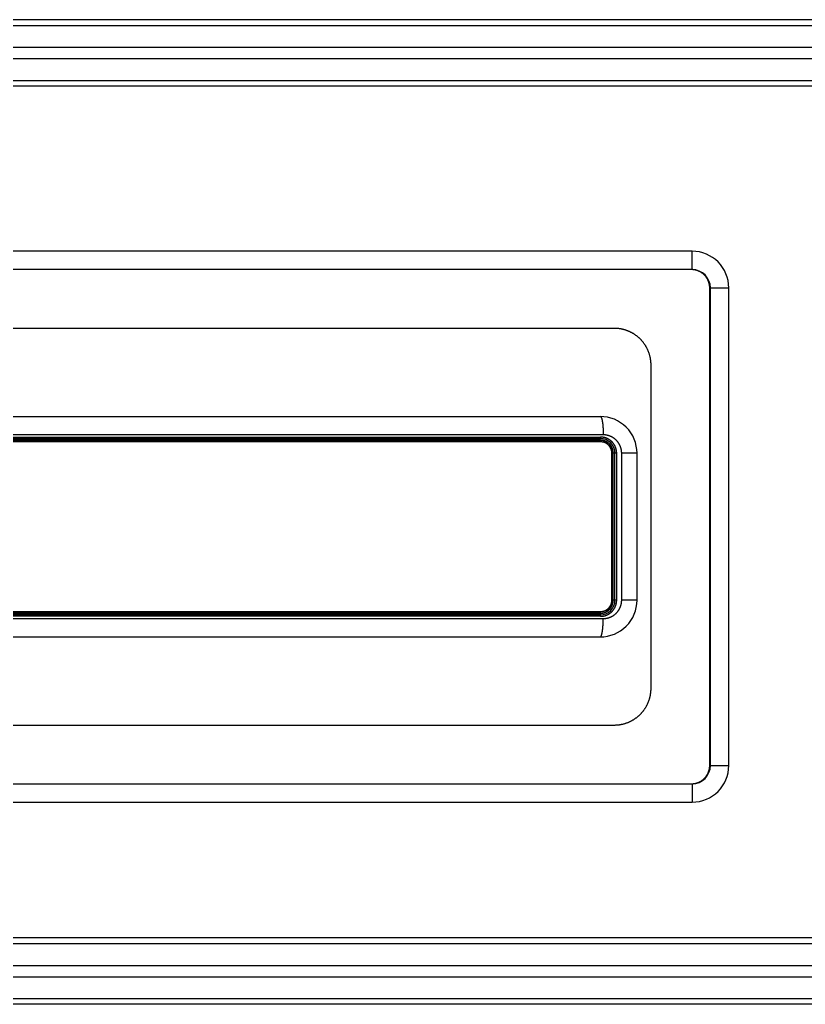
# Model space of a CAD drawing. Header units: millimetres. Extents: x 21899 to 38731, y -5425 to 3612.
# Drawn here: x 33738.3 to 33845.3, y -5146.5 to -5012.4 of the extents above; entities that cross this region are included whole.
import ezdxf

# ---------------------------------------------------------------- set-up
doc = ezdxf.new("R2010")
doc.units = ezdxf.units.MM

msp = doc.modelspace()

# ---------------------------------------------------------------- linework, layer by layer
at = {"color": 9, "linetype": 'Continuous'}
for p, q in [((34122.89634755499, -5012.445468203685), (33231.7754942404, -5012.44546820369)), ((33231.7754942404, -5013.22192533899), (34122.89634755499, -5013.221925338985)), ((33231.7754942404, -5016.190976861386), (34122.89634755499, -5016.190976861384)), ((33231.7754942404, -5017.743891132084), (34122.89634755499, -5017.743891132082)), ((33231.7754942404, -5020.712942654487), (34122.89634755499, -5020.712942654482)), ((34122.89634755499, -5021.489399789787), (33231.7754942404, -5021.489399789787)), ((33829.90071293979, -5046.467433996788), (33829.90071293979, -5043.967433996788)), ((33829.90071293979, -5046.467433996788), (33644.90071293979, -5046.467433996788)), ((33832.40071293979, -5048.967433996788), (33834.90071293979, -5048.967433996788)), ((33832.40071293979, -5113.967433996788), (33832.40071293979, -5048.967433996788)), ((33817.80272298999, -5068.967433996788), (33656.9987028895, -5068.967433996788)), ((33657.36870013469, -5069.267433996787), (33817.43272574489, -5069.267433996787)), ((33817.43272574489, -5069.917433996785), (33657.36870013469, -5069.917433996785)), ((33817.3685844257, -5069.667433996785), (33657.43284145389, -5069.667433996785)), ((33819.15071293979, -5071.467433996788), (33818.98334599299, -5071.467433996788)), ((33818.98334599299, -5091.467433996788), (33818.98334599299, -5071.467433996788)), ((33819.63360609709, -5071.467433996788), (33819.1678615342, -5071.467433996788)), ((33819.1678615342, -5091.467433996788), (33819.1678615342, -5071.467433996788)), ((33819.63360609709, -5091.467433996788), (33819.63360609709, -5071.467433996788)), ((33822.40071293979, -5071.467433996788), (33820.31528580409, -5071.467433996788)), ((33820.31528580409, -5091.467433996788), (33820.31528580409, -5071.467433996788)), ((33819.15071293979, -5091.467433996788), (33818.98334599299, -5091.467433996788)), ((33819.63360609709, -5091.467433996788), (33819.1678615342, -5091.467433996788)), ((33822.40071293979, -5091.467433996788), (33820.31528580409, -5091.467433996788)), ((33657.36870013469, -5093.017433996787), (33817.43272574489, -5093.017433996787)), ((33817.43272574489, -5093.667433996785), (33657.36870013469, -5093.667433996785)), ((33657.43284145389, -5093.267433996787), (33817.3685844257, -5093.267433996787)), ((33656.9987028895, -5093.967433996788), (33817.80272298999, -5093.967433996788)), ((33832.40071293979, -5113.967433996788), (33834.90071293979, -5113.967433996788)), ((33644.90071293979, -5116.467433996788), (33829.90071293979, -5116.467433996788)), ((33829.90071293979, -5116.467433996788), (33829.90071293979, -5118.967433996788)), ((34027.42948224372, -5137.445468203685), (33231.7754942404, -5137.445468203687)), ((33231.7754942404, -5138.221925338983), (34027.40723839172, -5138.221925338987)), ((33231.7754942404, -5141.190976861386), (34027.61874948251, -5141.190976861386)), ((33231.7754942404, -5142.743891132084), (34028.16709902522, -5142.74389113209)), ((33231.7754942404, -5145.712942654483), (34030.58979260037, -5145.71294265448)), ((34031.85104123986, -5146.489399789789), (33231.7754942404, -5146.489399789787))]:
    msp.add_line(p, q, dxfattribs=at)
at = {"color": 7, "linetype": 'Continuous'}
for p, q in [((33829.90071293979, -5043.967433996788), (33644.90071293979, -5043.967433996788)), ((33832.30523555289, -5113.967433658685), (33832.30523555289, -5048.967434334785)), ((33834.90071293979, -5113.967433996788), (33834.90071293979, -5048.967433996788)), ((33819.31830013709, -5054.467433996788), (33655.4831256676, -5054.467433996788)), ((33824.31327575389, -5103.467433295385), (33824.31327575389, -5059.467434643486)), ((33657.4007130203, -5066.467433996788), (33817.40071285929, -5066.467433996788)), ((33657.40071293979, -5069.467433996788), (33817.40071293979, -5069.467433996788)), ((33657.4007130641, -5069.717433996788), (33817.40071281539, -5069.717433996788)), ((33819.15071293979, -5091.467433868087), (33819.15071293979, -5071.467434125485)), ((33819.40071293979, -5091.467433839587), (33819.40071293979, -5071.467434172786)), ((33822.40071293979, -5091.467433909986), (33822.40071293979, -5071.467434083488)), ((33817.40071293979, -5093.217433996788), (33657.40071293979, -5093.217433996788)), ((33657.40071293979, -5093.467433996788), (33817.40071293979, -5093.467433996788)), ((33657.40071293979, -5096.467433996788), (33817.40071293979, -5096.467433996788)), ((33655.4831257425, -5108.467433996788), (33819.31830021199, -5108.467433996788)), ((33644.90071293979, -5118.967433996788), (33829.90071293979, -5118.967433996788))]:
    msp.add_line(p, q, dxfattribs=at)
for centre, radius, start, end in [((33829.90071293979, -5048.967433996788), 5, 0, 90), ((33817.40071293979, -5071.467433996788), 5, 359.9999990061541, 90.00000092276757), ((33817.40071293979, -5071.467433996788), 2, 359.9999949557319, 90.00000429408955), ((33817.40071293979, -5071.467433996788), 1.75, 359.9999957861602, 90.00000407126633), ((33817.40071293979, -5091.467433996788), 1.75, 269.9999959287337, 4.213839851714413e-06), ((33817.40071293979, -5091.467433996788), 5, 269.999999077024, 9.93845885089746e-07), ((33817.40071293979, -5091.467433996788), 2, 269.9999952323328, 4.501071317665267e-06), ((33829.90071293979, -5113.967433996788), 5, 270, 0)]:
    msp.add_arc(centre, radius, start, end, dxfattribs=at)
at = {"color": 9, "linetype": 'Continuous'}
for centre, start, end in [((33829.90071293979, -5048.967433996788), 0, 90), ((33829.90071293979, -5113.967433996788), 270, 0)]:
    msp.add_arc(centre, 2.5, start, end, dxfattribs=at)
at = {"color": 7, "linetype": 'Continuous'}
for points, start_tangent, end_tangent in [([(33832.30523555289, -5048.967434334785), (33832.30420175909, -5048.895510170985), (33832.30110159259, -5048.823651157587), (33832.2959372965, -5048.751908139386), (33832.288712792, -5048.680339305885), (33832.27943154879, -5048.608989259386), (33832.26810139459, -5048.537927465486), (33832.2547284387, -5048.467200530284), (33832.23932357119, -5048.396874348588), (33832.22189574989, -5048.326997650385), (33832.20245813299, -5048.257631475184), (33832.18102403339, -5048.188830861285), (33832.15760744139, -5048.120648770886), (33832.13222691239, -5048.053146725886), (33832.10489703909, -5047.986371317786), (33832.07564095629, -5047.920386681688), (33832.04447487969, -5047.855237060585), (33832.01142563899, -5047.790986189784), (33831.9765130896, -5047.727680046786), (33831.93976589429, -5047.665378043186), (33831.90120969579, -5047.604130620884), (33831.86087246359, -5047.543989368385), (33831.81878730949, -5047.485010344486), (33831.77498148839, -5047.427238488284), (33831.72949448749, -5047.370732292087), (33831.6823547072, -5047.315533323386), (33831.6336058724, -5047.261698874087), (33831.583279773, -5047.209269881585), (33831.5314204699, -5047.158298112487), (33831.4780662414, -5047.108826743186), (33831.42325889249, -5047.060900225786), (33831.36704639919, -5047.014565794487), (33831.30946884869, -5046.969861721185), (33831.25058140099, -5046.926835717886), (33831.19042439939, -5046.885521969585), (33831.12905677689, -5046.845965435785), (33831.06652283519, -5046.808198846686), (33831.00288107249, -5046.772261604287), (33830.93818364279, -5046.738186808087), (33830.87248462789, -5046.706006572187), (33830.80584562829, -5046.675754282087), (33830.73831653579, -5046.647455730186), (33830.6699649134, -5046.621142109287), (33830.60084043909, -5046.596835265887), (33830.53101304689, -5046.574562339187), (33830.46053712539, -5046.554342896385), (33830.38947983739, -5046.536198314987), (33830.31790399549, -5046.520146305387), (33830.24586996889, -5046.506202023787), (33830.17344897759, -5046.494380488386), (33830.10069749219, -5046.484691984786), (33830.0276932656, -5046.477147523385), (33829.95449005339, -5046.471753029686), (33829.88115510419, -5046.468514130886), (33829.80774778829, -5046.467433996788)], (-8.459953006631484e-06, 0.9999999999642146), (-0.9999999999476139, 1.023582897614566e-05)), ([(33824.31327575389, -5059.467434643486), (33824.31179830399, -5059.345831492885), (33824.30736723819, -5059.224309288786), (33824.29998608229, -5059.102943341188), (33824.2896579103, -5058.981782773384), (33824.27638755529, -5058.860894943287), (33824.2601806512, -5058.740343619987), (33824.24104657729, -5058.620208608687), (33824.21899308359, -5058.500548226186), (33824.19403374009, -5058.381444828285), (33824.16617820539, -5058.262953157688), (33824.13544414639, -5058.145156649885), (33824.10184290209, -5058.028107153286), (33824.06539615279, -5057.911888505385), (33824.02611692099, -5057.796550681485), (33823.98403153299, -5057.682179240785), (33823.9391550381, -5057.568823222484), (33823.8915179372, -5057.456567651587), (33823.84113710879, -5057.345460225986), (33823.78804710199, -5057.235584981185), (33823.73226721949, -5057.126989589886), (33823.67383640839, -5057.019757413987), (33823.61277623949, -5056.913935410686), (33823.54912832609, -5056.809603094885), (33823.4829170498, -5056.706807777284), (33823.41418851599, -5056.605628199186), (33823.34297221789, -5056.506114580587), (33823.26931611889, -5056.408340460888), (33823.19325272429, -5056.312355354787), (33823.11483212409, -5056.218228769185), (33823.03408946259, -5056.126009095087), (33822.95107780369, -5056.035763121288), (33822.86583894609, -5055.947542103588), (33822.77842553909, -5055.861406298884), (33822.68888398359, -5055.777407001586), (33822.59726753639, -5055.695599730088), (33822.50362964459, -5055.616037463687), (33822.40802299959, -5055.538770160087), (33822.31050811189, -5055.463851586288), (33822.21113683659, -5055.391326340488), (33822.10997570139, -5055.321247457885), (33822.00707601059, -5055.253654852886), (33821.90251046799, -5055.188600377487), (33821.79632999979, -5055.126119671286), (33821.6886126965, -5055.066262377984), (33821.57940938429, -5055.009060278984), (33821.46880289, -5054.954560048687), (33821.35684430089, -5054.902789977385), (33821.24362041039, -5054.853793082088), (33821.12918294949, -5054.807594446886), (33821.01362178299, -5054.764232831685), (33820.89698991309, -5054.723730400785), (33820.77937958809, -5054.686121251087), (33820.6608452627, -5054.651424638085), (33820.54147974549, -5054.619669403784), (33820.42133961929, -5054.590872069884), (33820.30051798539, -5054.565056263886), (33820.1790746457, -5054.542235831586), (33820.05710230649, -5054.522429077186), (33819.93466506009, -5054.505646979085), (33819.81185474809, -5054.491902447588), (33819.6887408465, -5054.481203156885), (33819.56540138379, -5054.473555903487), (33819.44189263469, -5054.468964796788), (33819.31830013709, -5054.467433996788)], (-5.296337427829378e-06, 0.9999999999859746), (-0.9999999999863173, 5.231202340090604e-06)), ([(33819.31830021199, -5108.467433996788), (33819.4418924557, -5108.465903200884), (33819.56540109089, -5108.461312104786), (33819.6887405864, -5108.453664855986), (33819.81185453919, -5108.442965566885), (33819.93466487659, -5108.429221037286), (33820.05710211049, -5108.412438945687), (33820.17907443769, -5108.392632198485), (33820.30051776799, -5108.369811773284), (33820.42133940339, -5108.343995972586), (33820.54147954179, -5108.315198641287), (33820.66084506649, -5108.283443410286), (33820.77937939149, -5108.248746802687), (33820.89698971549, -5108.211137658685), (33821.01362158719, -5108.170635232584), (33821.12918275759, -5108.127273621385), (33821.24362022309, -5108.081074989686), (33821.35684411769, -5108.032078098086), (33821.46880271009, -5107.980308030788), (33821.57940920739, -5107.925807804384), (33821.68861252299, -5107.868605709087), (33821.79632982939, -5107.808748419584), (33821.9025103012, -5107.746267716886), (33822.00707584769, -5107.681213244685), (33822.10997554309, -5107.613620642385), (33822.21113668219, -5107.543541762685), (33822.31050796119, -5107.471016519985), (33822.40802285119, -5107.396097950184), (33822.50362949769, -5107.318830651386), (33822.59726739409, -5107.239268387288), (33822.68888385159, -5107.157461112585), (33822.77842541409, -5107.073461814687), (33822.86583882209, -5106.987326015087), (33822.95107768699, -5106.899104995786), (33823.03408936709, -5106.808859004688), (33823.1148320377, -5106.716639325188), (33823.1932526036, -5106.622512787186), (33823.26931597189, -5106.526527722586), (33823.34297204769, -5106.428753644386), (33823.41418832819, -5106.329240063684), (33823.48291688249, -5106.228060468884), (33823.54912820119, -5106.125265097386), (33823.61277614039, -5106.020932749487), (33823.6738363145, -5105.915110746586), (33823.73226712969, -5105.807878572787), (33823.7880470204, -5105.699283175885), (33823.8411370352, -5105.589407924386), (33823.89151786819, -5105.478300498688), (33823.93915497079, -5105.366044934488), (33823.9840314676, -5105.252688923485), (33824.02611686009, -5105.138317483486), (33824.06539609849, -5105.022979653388), (33824.10184285449, -5104.906760998287), (33824.13544410379, -5104.789711498588), (33824.16617816429, -5104.671915001085), (33824.19403369939, -5104.553423347586), (33824.21899304799, -5104.434319947684), (33824.2410465499, -5104.314659543785), (33824.2601806302, -5104.194524515884), (33824.27638753979, -5104.073973175988), (33824.28965789569, -5103.953085369087), (33824.29998606739, -5103.831924854885), (33824.30736722579, -5103.710558954785), (33824.31179830019, -5103.589036661086), (33824.31327575389, -5103.467433295385)], (0.9999999999863625, 5.222565234721623e-06), (5.307242122914521e-06, 0.9999999999859167)), ([(33829.80774778829, -5116.467433996788), (33829.88115510419, -5116.466353862686), (33829.95449005339, -5116.463114963886), (33830.0276932656, -5116.457720470085), (33830.10069749219, -5116.450176008786), (33830.1734489775, -5116.440487505088), (33830.24586996889, -5116.428665969686), (33830.31790399549, -5116.414721688188), (33830.38947983739, -5116.398669678487), (33830.46053712529, -5116.380525097184), (33830.53101304689, -5116.360305654287), (33830.60084043909, -5116.338032727688), (33830.6699649134, -5116.313725884285), (33830.73831653579, -5116.287412263284), (33830.80584562829, -5116.259113711485), (33830.87248462789, -5116.228861421385), (33830.93818364279, -5116.196681185384), (33831.00288107249, -5116.162606389187), (33831.06652283519, -5116.126669146788), (33831.12905677689, -5116.088902557685), (33831.19042439939, -5116.049346023885), (33831.25058140099, -5116.008032275588), (33831.30946884869, -5115.965006272285), (33831.36704639919, -5115.920302198987), (33831.42325889249, -5115.873967767684), (33831.4780662414, -5115.826041250284), (33831.5314204699, -5115.776569880987), (33831.583279773, -5115.725598111987), (33831.6336058724, -5115.673169119384), (33831.6823547072, -5115.619334670087), (33831.72949448749, -5115.564135701386), (33831.77498148829, -5115.507629505284), (33831.81878730949, -5115.449857649086), (33831.86087246359, -5115.390878625187), (33831.90120969579, -5115.330737372586), (33831.93976589429, -5115.269489950288), (33831.9765130896, -5115.207187946786), (33832.01142563899, -5115.143881803784), (33832.04447487969, -5115.079630932987), (33832.07564095629, -5115.014481311786), (33832.10489703909, -5114.948496675786), (33832.13222691239, -5114.881721267686), (33832.15760744139, -5114.814219222686), (33832.18102403339, -5114.746037132185), (33832.20245813299, -5114.677236518286), (33832.22189574989, -5114.607870343085), (33832.23932357119, -5114.537993644988), (33832.2547284387, -5114.467667463285), (33832.26810139459, -5114.396940527984), (33832.27943154879, -5114.325878734087), (33832.288712792, -5114.254528687588), (33832.2959372965, -5114.182959854084), (33832.30110159259, -5114.111216835985), (33832.30420175909, -5114.039357822587), (33832.30523555289, -5113.967433658685)], (0.9999999999476139, 1.023582897614566e-05), (8.459953006631484e-06, 0.9999999999642146))]:
    msp.add_spline(points, degree=3, dxfattribs=dict(at, start_tangent=start_tangent, end_tangent=end_tangent))
at = {"color": 9, "linetype": 'Continuous'}
for points, start_tangent, end_tangent in [([(33817.40071293979, -5066.467433996788), (33817.41073532839, -5066.468211041787), (33817.42075148679, -5066.470541693687), (33817.43075518849, -5066.474424503785), (33817.44074021479, -5066.479857058386), (33817.45070035869, -5066.486835980284), (33817.46062942869, -5066.495356931186), (33817.47052125239, -5066.505414614187), (33817.48036968079, -5066.517002777086), (33817.4901685916, -5066.530114216284), (33817.4999118936, -5066.544740781186), (33817.50959352999, -5066.560873379387), (33817.51920748229, -5066.578501982285), (33817.52874777409, -5066.597615631386), (33817.5382084748, -5066.618202444786), (33817.54758370339, -5066.640249625185), (33817.55686763179, -5066.663743467087), (33817.56605448879, -5066.688669365985), (33817.5751385636, -5066.715011826984), (33817.58411420909, -5066.742754474688), (33817.59297584579, -5066.771880063285), (33817.60171796489, -5066.802370487285), (33817.61033513209, -5066.834206792684), (33817.61882199059, -5066.867369188885), (33817.6271732646, -5066.901837060987), (33817.6353837628, -5066.937588982486), (33817.64344838109, -5066.974602728687), (33817.65136210639, -5067.012855290586), (33817.65912001909, -5067.052322888985), (33817.6667172966, -5067.092980989384), (33817.67414921629, -5067.134804317187), (33817.68141115809, -5067.177766873587), (33817.68849860779, -5067.221841951587), (33817.6954071596, -5067.267002152284), (33817.7021325189, -5067.313219402784), (33817.70867050489, -5067.360464972588), (33817.71501705339, -5067.408709492085), (33817.7211682191, -5067.457922970987), (33817.72712017829, -5067.508074816184), (33817.732869231, -5067.559133851586), (33817.7384118034, -5067.611068337084), (33817.74374445, -5067.663845988287), (33817.74886385589, -5067.717433996788), (33817.75376683859, -5067.771799050186), (33817.75845035039, -5067.826907353387), (33817.76291147969, -5067.882724648987), (33817.7671474533, -5067.939216238885), (33817.77115563799, -5067.996347006088), (33817.77493354228, -5068.054081435888), (33817.77847881749, -5068.112383638485), (33817.7817892599, -5068.171217371086), (33817.78486281149, -5068.230546060686), (33817.7876975617, -5068.290332826384), (33817.79029174829, -5068.350540502486), (33817.79264375879, -5068.411131661886), (33817.7947521309, -5068.472068638786), (33817.79661555409, -5068.533313552585), (33817.79823286989, -5068.594828331288), (33817.79960307309, -5068.656574735187), (33817.8007253118, -5068.718514380287), (33817.80159888839, -5068.780608762785), (33817.80222325989, -5068.842819282587), (33817.80259803809, -5068.905107267388), (33817.80272298999, -5068.967433996788)], (1, 0), (0, -1)), ([(33817.3685844257, -5069.667433996785), (33817.3686187077, -5069.658197304985), (33817.36872148029, -5069.648980324886), (33817.36889252429, -5069.639802725787), (33817.3691314747, -5069.630684093185), (33817.36943782159, -5069.621643886787), (33817.36981091109, -5069.612701398784), (33817.3702499471, -5069.603875712886), (33817.3707539927, -5069.595185663484), (33817.3713219721, -5069.586649795785), (33817.37195267339, -5069.578286325586), (33817.37264475049, -5069.570113101085), (33817.37339672659, -5069.562147564187), (33817.37420699679, -5069.554406713885), (33817.3750738321, -5069.546907069487), (33817.37599538249, -5069.539664635586), (33817.3769696814, -5069.532694867985), (33817.37799464959, -5069.526012640488), (33817.37906809979, -5069.519632213285), (33817.38018774119, -5069.513567202584), (33817.38135118439, -5069.507830551285), (33817.38255594659, -5069.502434501888), (33817.38379945669, -5069.497390569586), (33817.38507906099, -5069.492709518587), (33817.38639202879, -5069.488401338485), (33817.38773555809, -5069.484475223084), (33817.38910678179, -5069.480939550884), (33817.39050277369, -5069.477801867286), (33817.3919205546, -5069.475068868085), (33817.39335709879, -5069.472746385885), (33817.3948093408, -5069.470839376785), (33817.39627418139, -5069.469351910584), (33817.39774849449, -5069.468287161484), (33817.39922913389, -5069.467647401785), (33817.40071293979, -5069.467433996788)], (0, 1), (1, 0)), ([(33817.43272574489, -5069.267433996787), (33817.43269158639, -5069.276670688485), (33817.4325891839, -5069.285887668686), (33817.4324187559, -5069.295065267788), (33817.43218066609, -5069.304183900285), (33817.4318754225, -5069.313224106785), (33817.43150367669, -5069.322166594784), (33817.43106622179, -5069.330992280686), (33817.43056399159, -5069.339682329986), (33817.42999805759, -5069.348218197685), (33817.42936962779, -5069.356581667887), (33817.42868004309, -5069.364754892484), (33817.42793077529, -5069.372720429286), (33817.42712342319, -5069.380461279687), (33817.42625970979, -5069.387960923987), (33817.42534147829, -5069.395203357888), (33817.4243706882, -5069.402173125485), (33817.42334941139, -5069.408855352985), (33817.42227982709, -5069.415235780185), (33817.42116421809, -5069.421300790984), (33817.420004965, -5069.427037442185), (33817.4188045417, -5069.432433491687), (33817.41756551, -5069.437477423888), (33817.41629051409, -5069.442158474887), (33817.41498227489, -5069.446466654988), (33817.41364358419, -5069.450392770485), (33817.41227729889, -5069.453928442685), (33817.41088633459, -5069.457066126286), (33817.40947365979, -5069.459799125385), (33817.40804228909, -5069.462121607588), (33817.40659527729, -5069.464028616685), (33817.4051357123, -5069.465516082886), (33817.40366670879, -5069.466580831986), (33817.4021914019, -5069.467220591685), (33817.40071293979, -5069.467433996788)], (0, -1), (-1, 0)), ([(33819.63360609709, -5071.467433996788), (33819.63291354219, -5071.412247546987), (33819.6308343843, -5071.357057455285), (33819.62736810229, -5071.301912648587), (33819.62251638679, -5071.246861278987), (33819.61628303959, -5071.191950575185), (33819.60867219989, -5071.137215793386), (33819.59968711559, -5071.082681811587), (33819.58933178759, -5071.028377745284), (33819.57761220509, -5070.974339921288), (33819.56453530189, -5070.920604064386), (33819.55010811299, -5070.867202510986), (33819.53433822979, -5070.814167070688), (33819.51723427279, -5070.761530573885), (33819.498805781, -5070.709326121285), (33819.4790629799, -5070.657586327487), (33819.45801678769, -5070.606343421487), (33819.43567891319, -5070.555629510587), (33819.4120618919, -5070.505476613385), (33819.38717903679, -5070.455916508587), (33819.3610444361, -5070.406980716087), (33819.33367295939, -5070.358700489587), (33819.30508027479, -5070.311106827385), (33819.27528284269, -5070.264230434686), (33819.2442979128, -5070.218101698885), (33819.21214352969, -5070.172750675285), (33819.1788385242, -5070.128207054886), (33819.14440252599, -5070.084500159484), (33819.10885594349, -5070.041658896085), (33819.07221998059, -5069.999711756687), (33819.03451661249, -5069.958686770287), (33818.99576859949, -5069.918611500087), (33818.95599946589, -5069.879513000587), (33818.91523350289, -5069.841417803987), (33818.87349575639, -5069.804351889185), (33818.83081201449, -5069.768340654386), (33818.7872088068, -5069.733408898586), (33818.74271337639, -5069.699580783186), (33818.69735368769, -5069.666879821687), (33818.6511583875, -5069.635328835886), (33818.6041568134, -5069.604949947787), (33818.55637895469, -5069.575764538486), (33818.50785545539, -5069.547793237687), (33818.45861757809, -5069.521055888186), (33818.40869718079, -5069.495571521786), (33818.35812670199, -5069.471358340588), (33818.30693915419, -5069.448433701587), (33818.25516811069, -5069.426814096887), (33818.20284758179, -5069.406515092085), (33818.15001198339, -5069.387551315087), (33818.09669628879, -5069.369936504087), (33818.0429362124, -5069.353683535786), (33817.98876768679, -5069.338804236684), (33817.93422603209, -5069.325309204984), (33817.87934692319, -5069.313208134086), (33817.82416890649, -5069.302510254687), (33817.7687317775, -5069.293223738287), (33817.7130700945, -5069.285354734386), (33817.65721421199, -5069.278908183287), (33817.6012022948, -5069.273889295784), (33817.54508340529, -5069.270302718685), (33817.48890763419, -5069.268150904287), (33817.43272574489, -5069.267433996787)], (-1.751558254966611e-07, 0.9999999999999848), (-0.999999999999989, 1.491457351231074e-07)), ([(33820.31528580409, -5071.467433996788), (33820.31475153999, -5071.415881287585), (33820.313148954, -5071.364350008085), (33820.3104786964, -5071.312862061686), (33820.30674186029, -5071.261439216685), (33820.30193998119, -5071.210103208787), (33820.29607502819, -5071.158875675786), (33820.28914940119, -5071.107778179687), (33820.28116593669, -5071.056832258384), (33820.27212791029, -5071.006059423185), (33820.26203903129, -5070.955481111187), (33820.2509034399, -5070.905118675686), (33820.23872570779, -5070.854993388186), (33820.22551083859, -5070.805126437588), (33820.21126426569, -5070.755538914984), (33820.19599184999, -5070.706251804984), (33820.17969987859, -5070.657285978084), (33820.16239506339, -5070.608662183085), (33820.1440845395, -5070.560401040084), (33820.12477586219, -5070.512523029187), (33820.10447700639, -5070.465048486085), (33820.08319636219, -5070.417997589486), (33820.06094273499, -5070.371390357685), (33820.03772534029, -5070.325246635386), (33820.01355380339, -5070.279586090086), (33819.98843815409, -5070.234428199687), (33819.96238882589, -5070.189792247786), (33819.93541665079, -5070.145697312588), (33819.90753285719, -5070.102162260684), (33819.8787490657, -5070.059205737985), (33819.84907728499, -5070.016846160886), (33819.81852990909, -5069.975101710084), (33819.7871197112, -5069.933990319687), (33819.754859842, -5069.893529672087), (33819.72176382189, -5069.853737186686), (33819.68784553969, -5069.814630015388), (33819.65311924429, -5069.776225030988), (33819.61759954269, -5069.738538822587), (33819.58130139179, -5069.701587684985), (33819.54424009529, -5069.665387613188), (33819.50643129609, -5069.629954292786), (33819.46789097119, -5069.595303093485), (33819.42863542559, -5069.561449061186), (33819.38868128559, -5069.528406910786), (33819.34804549349, -5069.496191019285), (33819.30674529719, -5069.464815416386), (33819.26479824589, -5069.434293778986), (33819.22222218439, -5069.404639425686), (33819.17903525099, -5069.375865312986), (33819.13525585419, -5069.347984017788), (33819.09090265569, -5069.321007726785), (33819.0459945918, -5069.294948249086), (33819.00055091849, -5069.269817037084), (33818.95459112809, -5069.245625133588), (33818.9081347652, -5069.222383081787), (33818.86120156279, -5069.200101010485), (33818.8138119456, -5069.178788857085), (33818.76598683029, -5069.158456225186), (33818.71774635499, -5069.139111856786), (33818.66910985229, -5069.120763738485), (33818.62009818189, -5069.103420013087), (33818.5707345859, -5069.087089092985), (33818.52103920979, -5069.071777783784), (33818.47103345369, -5069.057492846687), (33818.4207405246, -5069.044241013287), (33818.3701814407, -5069.032027881187), (33818.3193769011, -5069.020858558388), (33818.2683488792, -5069.010738007086), (33818.2171199099, -5069.001670798987), (33818.16571221419, -5068.993660939084), (33818.11414783169, -5068.986711924887), (33818.06244898759, -5068.980826811085), (33818.0106380931, -5068.976008196887), (33817.95873758469, -5068.972258202686), (33817.90676989799, -5068.969578470986), (33817.85475749709, -5068.967970170588), (33817.80272298999, -5068.967433996788)], (-7.15048891864749e-08, 0.9999999999999976), (-0.9999999999999978, 6.94473772773792e-08)), ([(33819.1678615342, -5071.467433996788), (33819.16727330639, -5071.421410902187), (33819.16550890289, -5071.375415871085), (33819.16256931169, -5071.329478839785), (33819.15845623019, -5071.283629299187), (33819.15317206409, -5071.237896669887), (33819.14671988589, -5071.192310054385), (33819.13910342059, -5071.146898336088), (33819.13032707939, -5071.101690428286), (33819.12039598139, -5071.056715293684), (33819.10931592799, -5071.012001765184), (33819.0970933956, -5070.967578516686), (33819.083735543, -5070.923474095087), (33819.069250224, -5070.879716939986), (33819.053645981, -5070.836335342288), (33819.0369320441, -5070.793357423185), (33819.01911833289, -5070.750811125186), (33819.00021545639, -5070.708724195987), (33818.98023471779, -5070.667124181584), (33818.95918810749, -5070.626038395285), (33818.93708831069, -5070.585493917088), (33818.91394869769, -5070.545517559485), (33818.88978333359, -5070.506135868885), (33818.8646069657, -5070.467375088885), (33818.8384350319, -5070.429261159587), (33818.81128364909, -5070.391819683287), (33818.78316961759, -5070.355075917685), (33818.75411041229, -5070.319054748486), (33818.72412417999, -5070.283780672884), (33818.69322973609, -5070.249277780784), (33818.66144655339, -5070.215569728787), (33818.62879476369, -5070.182679728985), (33818.59529513909, -5070.150630515885), (33818.56096909709, -5070.119444340186), (33818.52583867579, -5070.089142931885), (33818.48992654019, -5070.059747494988), (33818.45325595439, -5070.031278672386), (33818.41585078429, -5070.003756537086), (33818.377735473, -5069.977200561987), (33818.33893503369, -5069.951629605484), (33818.29947503179, -5069.927061889086), (33818.25938156739, -5069.903514976088), (33818.2186812639, -5069.881005756286), (33818.17740124009, -5069.859550420586), (33818.13556910449, -5069.839164450486), (33818.0932129194, -5069.819862591385), (33818.05036119749, -5069.801658844086), (33818.0070428628, -5069.784566439886), (33817.9632872439, -5069.768597832384), (33817.91912403739, -5069.753764676187), (33817.87458329329, -5069.740077817087), (33817.82969538479, -5069.727547276687), (33817.78449098439, -5069.716182240887), (33817.7390010408, -5069.705991049288), (33817.6932567426, -5069.696981182586), (33817.64728950389, -5069.689159256786), (33817.60113092769, -5069.682531012788), (33817.55481278819, -5069.677101311487), (33817.5083669802, -5069.672874124784), (33817.46182551459, -5069.669852534984), (33817.4152204913, -5069.668038728885), (33817.3685844257, -5069.667433996785)], (-1.838128939173852e-07, 0.9999999999999832), (-0.9999999999999877, 1.573517613827045e-07)), ([(33817.40071293979, -5069.717433996788), (33817.40214918889, -5069.717635383486), (33817.40358254549, -5069.718239137988), (33817.40501012319, -5069.719244044385), (33817.4064290469, -5069.720648079086), (33817.4078364591, -5069.722448414284), (33817.4092295255, -5069.724641424587), (33817.41060544059, -5069.727222693486), (33817.41196143359, -5069.730187022584), (33817.41329477349, -5069.733528442286), (33817.41460277539, -5069.737240223187), (33817.4158828049, -5069.741314890385), (33817.41713228439, -5069.745744238086), (33817.41834869749, -5069.750519345986), (33817.4195295945, -5069.755630597885), (33817.42067259729, -5069.761067700287), (33817.42177540399, -5069.766819703587), (33817.4228357937, -5069.772875023986), (33817.4238516309, -5069.779221466988), (33817.42482086989, -5069.785846251585), (33817.42574155869, -5069.792736036388), (33817.42661184319, -5069.799876946285), (33817.42742997069, -5069.807254600486), (33817.42819429369, -5069.814854141287), (33817.42890327289, -5069.822660264288), (33817.42955548059, -5069.830657248885), (33817.43014960319, -5069.838828990387), (33817.43068444429, -5069.847159031988), (33817.43115892669, -5069.855630597884), (33817.431572095, -5069.864226627686), (33817.4319231171, -5069.872929809984), (33817.432211286, -5069.881722617787), (33817.43243602139, -5069.890587343585), (33817.43259687079, -5069.899506134987), (33817.43269351019, -5069.908461030687), (33817.43272574489, -5069.917433996785)], (1, 0), (0, -1)), ([(33818.98334599299, -5071.467433996788), (33818.9828387372, -5071.427790493186), (33818.98131721889, -5071.388171323988), (33818.97878229729, -5071.348602236585), (33818.97523544669, -5071.309108672887), (33818.97067875499, -5071.269716015786), (33818.9651148897, -5071.230449384688), (33818.95854708629, -5071.191333713987), (33818.95097917529, -5071.152393956587), (33818.94241559979, -5071.113655099585), (33818.93286139499, -5071.075142017586), (33818.92232218119, -5071.036879447487), (33818.91080417069, -5070.998892013185), (33818.89831417639, -5070.961204241286), (33818.88485960789, -5070.923840526486), (33818.870448469, -5070.886825113585), (33818.85508935999, -5070.850182089087), (33818.83879147659, -5070.813935367487), (33818.82156461399, -5070.778108684686), (33818.80341916009, -5070.742725571787), (33818.78436610219, -5070.707809354184), (33818.7644170179, -5070.673383122486), (33818.74358408299, -5070.639469732987), (33818.7218800608, -5070.606091777287), (33818.69931830809, -5070.573271580086), (33818.67591276609, -5070.541031171784), (33818.65167796239, -5070.509392280988), (33818.6266290042, -5070.478376312187), (33818.60078157509, -5070.448004331285), (33818.57415193209, -5070.418297049686), (33818.54675689559, -5070.389274802086), (33818.51861385099, -5070.360957537485), (33818.48974073139, -5070.333364790686), (33818.46015602259, -5070.306515676586), (33818.42987874139, -5070.280428860386), (33818.3989284405, -5070.255122551685), (33818.367325185, -5070.230614475686), (33818.33508955409, -5070.206921865085), (33818.30224261999, -5070.184061435588), (33818.26880594209, -5070.162049372886), (33818.2348015512, -5070.140901313984), (33818.2002519344, -5070.120632329386), (33818.1651800257, -5070.101256910084), (33818.12960918189, -5070.082788946687), (33818.09356317739, -5070.065241719285), (33818.0570661743, -5070.048627876587), (33818.0201427186, -5070.032959427188), (33817.9828177076, -5070.018247719885), (33817.94511638379, -5070.004503435686), (33817.90706430399, -5069.991736570786), (33817.86868732619, -5069.979956427485), (33817.83001158509, -5069.969171601586), (33817.7910634708, -5069.959389972688), (33817.75186960939, -5069.950618694986), (33817.71245683219, -5069.942864186685), (33817.6728521637, -5069.936132125085), (33817.63308278999, -5069.930427437785), (33817.59317604429, -5069.925754298287), (33817.55315936329, -5069.922116118587), (33817.51306028399, -5069.919515548185), (33817.47290641969, -5069.917954469585), (33817.43272574489, -5069.917433996785)], (-1.620841925745771e-07, 0.9999999999999869), (-0.9999999999999875, 1.585525886826559e-07)), ([(33817.3685844257, -5093.267433996787), (33817.41522040629, -5093.266829266888), (33817.46182542959, -5093.265015462885), (33817.50836689529, -5093.261993875285), (33817.5548127034, -5093.257766690787), (33817.60113084319, -5093.252336991687), (33817.64728941959, -5093.245708749984), (33817.69325665869, -5093.237886826288), (33817.73900095729, -5093.228876961786), (33817.78449090129, -5093.218685772385), (33817.82969530219, -5093.207320738684), (33817.87458321129, -5093.194790200485), (33817.91912395609, -5093.181103343484), (33817.96328716319, -5093.166270189386), (33818.00704278289, -5093.150301583888), (33818.0503611184, -5093.133209181886), (33818.0932128413, -5093.115005436486), (33818.13556902729, -5093.095703579484), (33818.17740116389, -5093.075317611287), (33818.2186811888, -5093.053862277584), (33818.25938149329, -5093.031353059587), (33818.2994749589, -5093.007806148487), (33818.338934962, -5092.983238433886), (33818.37773540249, -5092.957667479286), (33818.41585071519, -5092.931111505886), (33818.45325588659, -5092.903589372285), (33818.48992647379, -5092.875120551385), (33818.52583861099, -5092.845725116085), (33818.56096903389, -5092.815423709288), (33818.5952950775, -5092.784237534985), (33818.628794704, -5092.752188323286), (33818.66144649539, -5092.719298324684), (33818.6932296801, -5092.685590273684), (33818.72412412589, -5092.651087382588), (33818.7541103602, -5092.615813307884), (33818.78316956758, -5092.579792139486), (33818.81128360119, -5092.543048374484), (33818.83843498609, -5092.505606898785), (33818.864606922, -5092.467492969887), (33818.88978329209, -5092.428732190487), (33818.91394865829, -5092.389350500287), (33818.93708827329, -5092.349374142987), (33818.95918807219, -5092.308829664986), (33818.9802346845, -5092.267743878887), (33819.00021542519, -5092.226143864687), (33819.01911830369, -5092.184056935685), (33819.0369320169, -5092.141510637686), (33819.05364595579, -5092.098532718685), (33819.06925020069, -5092.055151120885), (33819.08373552169, -5092.011393965686), (33819.09709337619, -5091.967289544087), (33819.10931591049, -5091.922866295388), (33819.12039596579, -5091.878152766387), (33819.13032706569, -5091.833177631486), (33819.1391034086, -5091.787969723786), (33819.14671987559, -5091.742558005686), (33819.1531720557, -5091.696971389187), (33819.1584562237, -5091.651238757686), (33819.16256930689, -5091.605389216385), (33819.16550889959, -5091.559452187588), (33819.16727330459, -5091.513457162187), (33819.1678615342, -5091.467433996788)], (0.9999999999999849, 1.747213015892931e-07), (1.64214675435817e-07, 0.9999999999999866)), ([(33817.43272574489, -5093.017433996787), (33817.47290641969, -5093.016913523987), (33817.51306028399, -5093.015352445285), (33817.55315936329, -5093.012751874985), (33817.59317604429, -5093.009113695187), (33817.63308278999, -5093.004440555784), (33817.6728521637, -5092.998735868487), (33817.71245683219, -5092.992003806887), (33817.75186960939, -5092.984249298488), (33817.7910634708, -5092.975478020786), (33817.83001158509, -5092.965696391888), (33817.86868732619, -5092.954911566087), (33817.90706430399, -5092.943131422786), (33817.94511638379, -5092.930364557787), (33817.9828177076, -5092.916620273585), (33818.0201427186, -5092.901908566388), (33818.0570661743, -5092.886240116988), (33818.09356317739, -5092.869626274185), (33818.12960918189, -5092.852079046888), (33818.1651800257, -5092.833611083386), (33818.2002519344, -5092.814235664186), (33818.2348015512, -5092.793966679585), (33818.26880594209, -5092.772818620584), (33818.30224261999, -5092.750806557886), (33818.33508955409, -5092.727946128385), (33818.367325185, -5092.704253517886), (33818.3989284405, -5092.679745441788), (33818.42987874139, -5092.654439133088), (33818.46015602259, -5092.628352316888), (33818.48974073139, -5092.601503202886), (33818.51861385099, -5092.573910455985), (33818.54675689559, -5092.545593191388), (33818.57415193209, -5092.516570943886), (33818.60078157509, -5092.486863662185), (33818.6266290042, -5092.456491681287), (33818.65167796249, -5092.425475712587), (33818.67591276609, -5092.393836821784), (33818.69931830809, -5092.361596413486), (33818.7218800608, -5092.328776216285), (33818.74358408299, -5092.295398260585), (33818.7644170179, -5092.261484871085), (33818.78436610219, -5092.227058639286), (33818.80341916019, -5092.192142421687), (33818.82156461399, -5092.156759308788), (33818.83879147659, -5092.120932625987), (33818.85508935999, -5092.084685904387), (33818.870448469, -5092.048042879984), (33818.88485960789, -5092.011027466984), (33818.89831417639, -5091.973663752184), (33818.91080417069, -5091.935975980288), (33818.92232218119, -5091.897988545987), (33818.93286139499, -5091.859725975888), (33818.94241559979, -5091.821212893885), (33818.9509791754, -5091.782474036985), (33818.95854708629, -5091.743534279487), (33818.9651148897, -5091.704418608888), (33818.97067875499, -5091.665151977684), (33818.97523544669, -5091.625759320688), (33818.97878229729, -5091.586265756885), (33818.98131721889, -5091.546696669486), (33818.9828387372, -5091.507077500386), (33818.98334599299, -5091.467433996788)], (0.9999999999999875, 1.585525886826559e-07), (1.620841925745771e-07, 0.9999999999999869)), ([(33817.43272574489, -5093.667433996785), (33817.48890787509, -5093.666717083184), (33817.54508391159, -5093.664565248886), (33817.60120292939, -5093.660978648984), (33817.6572148398, -5093.655959745787), (33817.71307065169, -5093.649513187584), (33817.7687323046, -5093.641644173787), (33817.82416945709, -5093.632357639288), (33817.87934749409, -5093.621659741186), (33817.93422659749, -5093.609558656286), (33817.98876824199, -5093.596063611885), (33818.0429367661, -5093.581184297987), (33818.09669684399, -5093.564931313786), (33818.15001253699, -5093.547316487586), (33818.2028481318, -5093.528352696087), (33818.2551686571, -5093.508053676587), (33818.30693969749, -5093.486434056887), (33818.35812724159, -5093.463509402985), (33818.40869771609, -5093.439296206985), (33818.45861810859, -5093.413811825887), (33818.50785598079, -5093.387074461787), (33818.55637947468, -5093.359103146386), (33818.60415732749, -5093.329917722685), (33818.65115889529, -5093.299538820187), (33818.69735418879, -5093.267987820187), (33818.74271387039, -5093.235286844587), (33818.7872092934, -5093.201458715184), (33818.8308124933, -5093.166526945488), (33818.873496227, -5093.130515696887), (33818.91523396509, -5093.093449768485), (33818.95599991929, -5093.055354558286), (33818.99576904369, -5093.016256045486), (33819.03451704729, -5092.976180761985), (33819.07222040569, -5092.935155762485), (33819.10885635849, -5092.893208610085), (33819.1444029304, -5092.850367333884), (33819.17883891789, -5092.806660425786), (33819.21214391219, -5092.762116792886), (33819.2442982838, -5092.716765757088), (33819.27528320179, -5092.670637009285), (33819.30508062169, -5092.623760604887), (33819.33367329359, -5092.576166931287), (33819.36104475739, -5092.527886693684), (33819.38717934479, -5092.478950890285), (33819.4120621863, -5092.429390774987), (33819.43567919359, -5092.379237867486), (33819.45801705359, -5092.328523947084), (33819.47906323119, -5092.277281031687), (33819.4988060176, -5092.225541227786), (33819.51723449459, -5092.173336765185), (33819.53433843549, -5092.120700261587), (33819.55010830169, -5092.067664817287), (33819.56453547519, -5092.014263254385), (33819.5776123649, -5091.960527377587), (33819.58933193119, -5091.906489543688), (33819.5996872367, -5091.852185500085), (33819.60867230049, -5091.797651537885), (33819.61628312989, -5091.742916704088), (33819.62251646829, -5091.688005905986), (33819.6273681638, -5091.632954530085), (33819.63083441729, -5091.577809882687), (33819.63291355049, -5091.522620116486), (33819.63360609709, -5091.467433996788)], (0.9999999999999863, 1.655213871269243e-07), (1.568417129199542e-07, 0.9999999999999877)), ([(33817.80272298999, -5093.967433996788), (33817.85475749709, -5093.966897822987), (33817.90676989799, -5093.965289522586), (33817.95873758469, -5093.962609790788), (33818.0106380931, -5093.958859796587), (33818.06244898759, -5093.954041182385), (33818.11414783169, -5093.948156068587), (33818.16571221419, -5093.941207054386), (33818.21711991, -5093.933197194585), (33818.2683488792, -5093.924129986486), (33818.3193769011, -5093.914009435086), (33818.3701814407, -5093.902840112287), (33818.4207405246, -5093.890626980186), (33818.47103345369, -5093.877375146885), (33818.52103920979, -5093.863090209785), (33818.5707345859, -5093.847778900488), (33818.62009818189, -5093.831447980485), (33818.66910985229, -5093.814104255087), (33818.71774635499, -5093.795756136684), (33818.76598683029, -5093.776411768287), (33818.8138119456, -5093.756079136385), (33818.86120156279, -5093.734766982985), (33818.9081347652, -5093.712484911686), (33818.95459112809, -5093.689242859988), (33819.00055091849, -5093.665050956484), (33819.0459945918, -5093.639919744388), (33819.09090265569, -5093.613860266685), (33819.13525585419, -5093.586883975686), (33819.17903525099, -5093.559002680484), (33819.22222218439, -5093.530228567886), (33819.26479824589, -5093.500574214586), (33819.30674529719, -5093.470052577186), (33819.34804549349, -5093.438676974185), (33819.38868128559, -5093.406461082786), (33819.42863542559, -5093.373418932284), (33819.46789097119, -5093.339564899985), (33819.50643129609, -5093.304913700687), (33819.54424009529, -5093.269480380286), (33819.58130139179, -5093.233280308485), (33819.61759954269, -5093.196329170887), (33819.65311924429, -5093.158642962588), (33819.68784553969, -5093.120237978188), (33819.72176382189, -5093.081130806886), (33819.754859842, -5093.041338321387), (33819.7871197112, -5093.000877673787), (33819.81852990909, -5092.959766283386), (33819.84907728499, -5092.918021832584), (33819.8787490657, -5092.875662255587), (33819.90753285719, -5092.832705732786), (33819.93541665079, -5092.789170680886), (33819.96238882589, -5092.745075745786), (33819.98843815409, -5092.700439793787), (33820.01355380339, -5092.655281903486), (33820.03772534029, -5092.609621358088), (33820.06094273499, -5092.563477635786), (33820.08319636219, -5092.516870403988), (33820.10447700639, -5092.469819507385), (33820.12477586219, -5092.422344964287), (33820.1440845395, -5092.374466953484), (33820.16239506339, -5092.326205810385), (33820.17969987859, -5092.277582015386), (33820.19599184999, -5092.228616188486), (33820.21126426569, -5092.179329078486), (33820.22551083859, -5092.129741555987), (33820.23872570779, -5092.079874605288), (33820.2509034399, -5092.029749317784), (33820.26203903129, -5091.979386882385), (33820.27212791029, -5091.928808570387), (33820.28116593669, -5091.878035735086), (33820.28914940119, -5091.827089813787), (33820.29607502819, -5091.775992317684), (33820.30193998119, -5091.724764784785), (33820.30674186029, -5091.673428776785), (33820.3104786964, -5091.622005931784), (33820.313148954, -5091.570517985487), (33820.31475153999, -5091.518986705987), (33820.31528580409, -5091.467433996788)], (0.9999999999999978, 6.94473772773792e-08), (7.15048891864749e-08, 0.9999999999999976)), ([(33817.3685844257, -5093.267433996787), (33817.3686187077, -5093.276670688485), (33817.36872148029, -5093.285887668584), (33817.36889252429, -5093.295065267686), (33817.3691314747, -5093.304183900285), (33817.36943782159, -5093.313224106687), (33817.36981091109, -5093.322166594784), (33817.3702499471, -5093.330992280686), (33817.3707539927, -5093.339682329986), (33817.3713219721, -5093.348218197685), (33817.37195267339, -5093.356581667887), (33817.37264475049, -5093.364754892385), (33817.37339672659, -5093.372720429286), (33817.37420699679, -5093.380461279585), (33817.3750738321, -5093.387960923987), (33817.37599538249, -5093.395203357888), (33817.3769696814, -5093.402173125485), (33817.37799464959, -5093.408855352985), (33817.37906809979, -5093.415235780185), (33817.38018774119, -5093.421300790886), (33817.38135118439, -5093.427037442185), (33817.38255594659, -5093.432433491687), (33817.38379945659, -5093.437477423888), (33817.38507906099, -5093.442158474887), (33817.38639202879, -5093.446466654988), (33817.38773555809, -5093.450392770485), (33817.38910678179, -5093.453928442586), (33817.39050277369, -5093.457066126286), (33817.3919205546, -5093.459799125385), (33817.39335709879, -5093.462121607588), (33817.3948093408, -5093.464028616685), (33817.39627418139, -5093.465516082886), (33817.39774849449, -5093.466580831986), (33817.39922913389, -5093.467220591685), (33817.40071293979, -5093.467433996788)], (0, -1), (1, 0)), ([(33817.40071293979, -5093.217433996788), (33817.40214918889, -5093.217232610086), (33817.40358254549, -5093.216628855587), (33817.40501012319, -5093.215623949085), (33817.4064290469, -5093.214219914486), (33817.4078364591, -5093.212419579186), (33817.4092295255, -5093.210226568886), (33817.41060544059, -5093.207645299988), (33817.41196143359, -5093.204680970886), (33817.41329477349, -5093.201339551286), (33817.41460277539, -5093.197627770287), (33817.4158828049, -5093.193553103085), (33817.41713228439, -5093.189123755486), (33817.41834869749, -5093.184348647488), (33817.4195295945, -5093.179237395585), (33817.42067259729, -5093.173800293187), (33817.42177540399, -5093.168048289988), (33817.4228357937, -5093.161992969484), (33817.4238516309, -5093.155646526486), (33817.42482086989, -5093.149021741885), (33817.42574155869, -5093.142131957085), (33817.42661184319, -5093.134991047185), (33817.42742997069, -5093.127613392984), (33817.42819429369, -5093.120013852187), (33817.42890327299, -5093.112207729186), (33817.42955548059, -5093.104210744588), (33817.43014960319, -5093.096039003087), (33817.43068444429, -5093.087708961588), (33817.43115892669, -5093.079237395586), (33817.431572095, -5093.070641365886), (33817.4319231171, -5093.061938183486), (33817.432211286, -5093.053145375687), (33817.43243602139, -5093.044280649885), (33817.43259687079, -5093.035361858487), (33817.43269351019, -5093.026406962786), (33817.43272574489, -5093.017433996787)], (1, 0), (0, 1)), ([(33817.43272574489, -5093.667433996785), (33817.43269158639, -5093.658197304985), (33817.4325891839, -5093.648980324886), (33817.4324187559, -5093.639802725787), (33817.43218066609, -5093.630684093185), (33817.4318754225, -5093.621643886685), (33817.43150367669, -5093.612701398686), (33817.43106622179, -5093.603875712788), (33817.43056399159, -5093.595185663484), (33817.42999805759, -5093.586649795687), (33817.42936962779, -5093.578286325586), (33817.42868004309, -5093.570113100986), (33817.42793077529, -5093.562147564086), (33817.42712342319, -5093.554406713787), (33817.42625970979, -5093.546907069385), (33817.42534147829, -5093.539664635586), (33817.4243706882, -5093.532694867985), (33817.42334941139, -5093.526012640488), (33817.42227982709, -5093.519632213285), (33817.42116421809, -5093.513567202486), (33817.420004965, -5093.507830551285), (33817.4188045417, -5093.502434501786), (33817.41756551, -5093.497390569586), (33817.41629051409, -5093.492709518587), (33817.41498227489, -5093.488401338485), (33817.41364358419, -5093.484475223084), (33817.41227729889, -5093.480939550884), (33817.41088633459, -5093.477801867184), (33817.40947365979, -5093.475068868085), (33817.40804228909, -5093.472746385885), (33817.40659527729, -5093.470839376785), (33817.4051357123, -5093.469351910584), (33817.40366670879, -5093.468287161484), (33817.4021914019, -5093.467647401785), (33817.40071293979, -5093.467433996788)], (0, 1), (-1, 0)), ([(33817.40071293979, -5096.467433996788), (33817.41073532839, -5096.466656951785), (33817.42075148679, -5096.464326299787), (33817.43075518849, -5096.460443489688), (33817.44074021479, -5096.455010935186), (33817.45070035869, -5096.448032013284), (33817.46062942869, -5096.439511062285), (33817.47052125239, -5096.429453379284), (33817.48036968079, -5096.417865216388), (33817.4901685916, -5096.404753777186), (33817.4999118936, -5096.390127212288), (33817.50959352999, -5096.373994614087), (33817.51920748229, -5096.356366011185), (33817.52874777409, -5096.337252362186), (33817.5382084748, -5096.316665548684), (33817.54758370339, -5096.294618368387), (33817.55686763179, -5096.271124526384), (33817.56605448879, -5096.246198627485), (33817.5751385636, -5096.219856166486), (33817.58411420909, -5096.192113518786), (33817.59297584579, -5096.162987930185), (33817.60171796489, -5096.132497506185), (33817.61033513209, -5096.100661200786), (33817.61882199059, -5096.067498804585), (33817.6271732646, -5096.033030932585), (33817.6353837628, -5095.997279011086), (33817.64344838109, -5095.960265264786), (33817.65136210639, -5095.922012702888), (33817.65912001909, -5095.882545104587), (33817.6667172966, -5095.841887004184), (33817.67414921629, -5095.800063676286), (33817.68141115809, -5095.757101119887), (33817.68849860779, -5095.713026041985), (33817.6954071596, -5095.667865841186), (33817.7021325189, -5095.621648590784), (33817.70867050489, -5095.574403020988), (33817.71501705339, -5095.526158501385), (33817.7211682191, -5095.476945022585), (33817.72712017829, -5095.426793177385), (33817.732869231, -5095.375734141888), (33817.7384118034, -5095.323799656386), (33817.74374445, -5095.271022005187), (33817.74886385589, -5095.217433996788), (33817.75376683859, -5095.163068943284), (33817.75845035039, -5095.107960640087), (33817.76291147969, -5095.052143344588), (33817.7671474533, -5094.995651754585), (33817.77115563799, -5094.938520987487), (33817.77493354228, -5094.880786557687), (33817.77847881749, -5094.822484355087), (33817.7817892599, -5094.763650622384), (33817.78486281149, -5094.704321932788), (33817.7876975617, -5094.644535167086), (33817.79029174829, -5094.584327490984), (33817.79264375879, -5094.523736331686), (33817.7947521309, -5094.462799354786), (33817.79661555409, -5094.401554440885), (33817.79823286989, -5094.340039662186), (33817.79960307309, -5094.278293258385), (33817.8007253118, -5094.216353613285), (33817.80159888839, -5094.154259230685), (33817.80222325989, -5094.092048710887), (33817.80259803809, -5094.029760726085), (33817.80272298999, -5093.967433996788)], (1, 0), (0, 1))]:
    msp.add_spline(points, degree=3, dxfattribs=dict(at, start_tangent=start_tangent, end_tangent=end_tangent))

doc.saveas('drawing.dxf')
